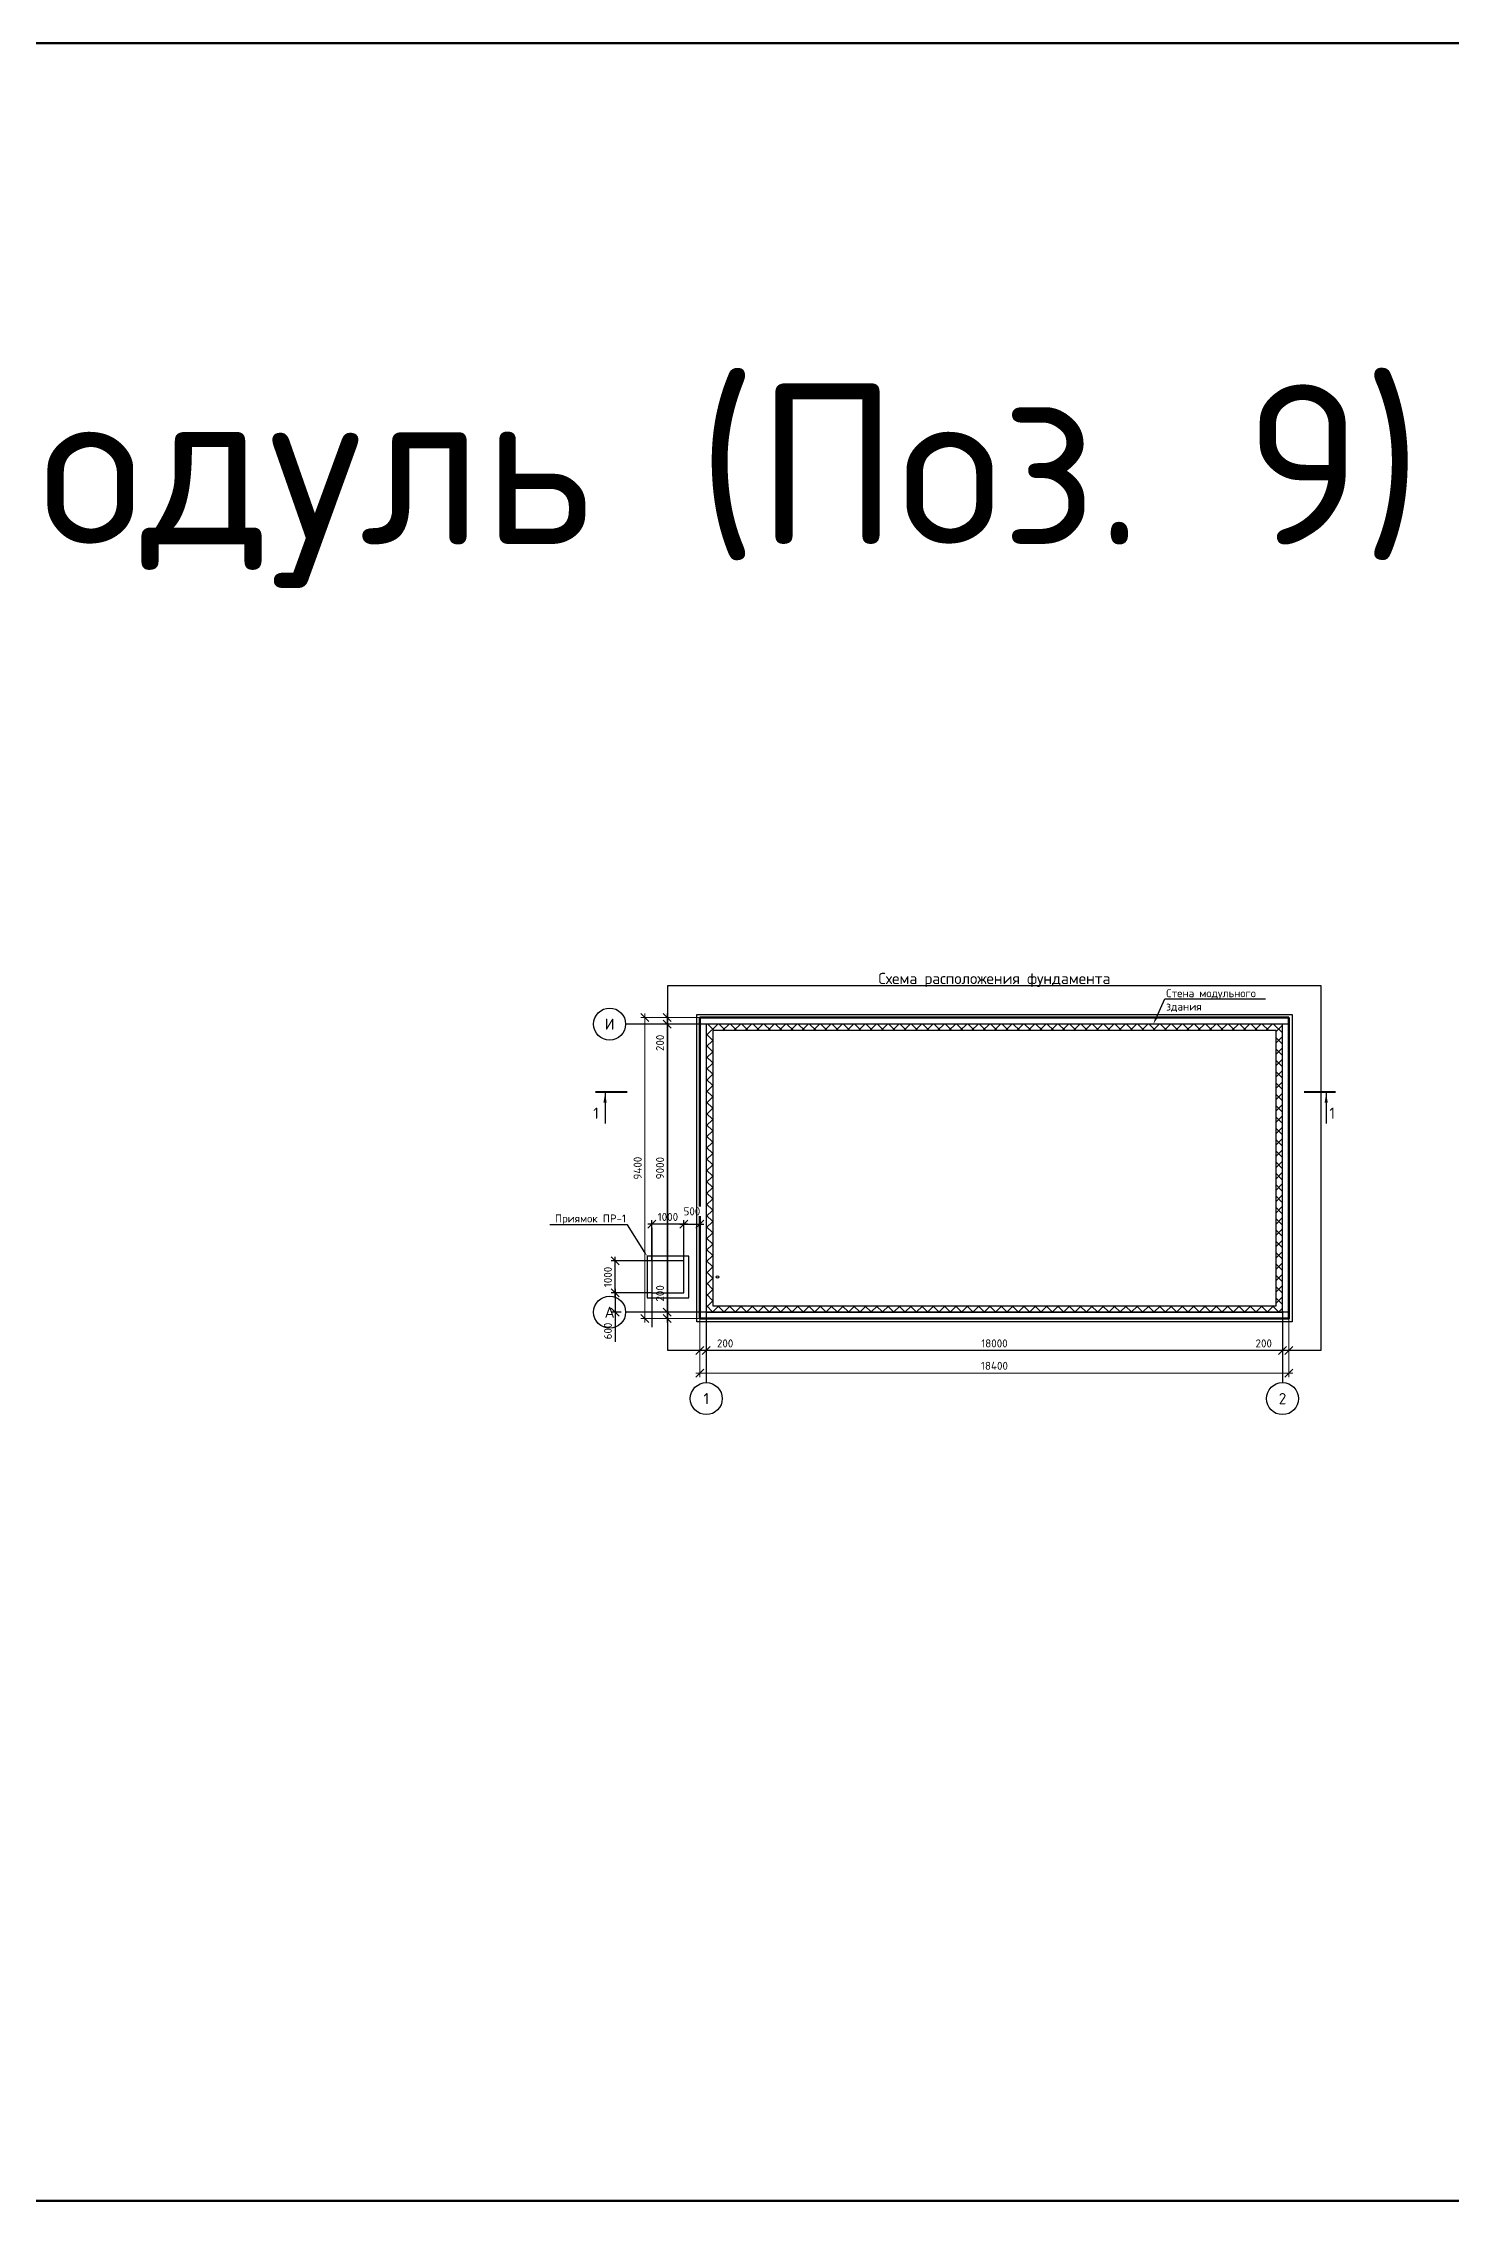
# Model space of a CAD drawing. Header units: millimetres. Extents: x 4377177 to 5189855, y -1123065 to -1017046.
# Drawn here: x 5095901 to 5139906, y -1123065 to -1055666 of the extents above; entities that cross this region are included whole.
import ezdxf
from ezdxf import colors
from ezdxf.entities.mleader import LeaderData, LeaderLine
from ezdxf.enums import TextEntityAlignment as Align
from ezdxf.math import Vec2, Vec3

# ---------------------------------------------------------------- set-up
doc = ezdxf.new("R2010")
doc.units = ezdxf.units.MM
doc.linetypes.add('ГОСТ 2.303 5', pattern=[24, 20, -1.5, 1, -1.5])
doc.layers.get('Defpoints').update_dxf_attribs({"color": 3})
for name, color, linetype, lineweight in [('выноска', 7, 'Continuous', 18), ('СПДС_РАЗМЕРЫ', 7, 'Continuous', 18), ('СПДС_СЕЧЕНИЯ', 7, 'Continuous', 25), ('текст', 7, 'Continuous', 20), ('Фундамент', 7, 'Continuous', 53)]:
    doc.layers.add(name, color=color, linetype=linetype, lineweight=lineweight)
doc.layers.add('СПДС_Оси', color=7, linetype='ГОСТ 2.303 5')
doc.styles.add('ISOCPEUR', font='isocpeur.ttf')
doc.styles.add('ВНИПИТЕКСТ', font='isocpeui.ttf')
doc.styles.add('ГОСТ 2.304', font='isocpeur.ttf')
doc.dimstyles.new('СПДС$0', dxfattribs={"dimscale": 100, "dimtxt": 2.5, "dimasz": 2.5, "dimexe": 1.25, "dimexo": 0.004, "dimgap": 1, "dimtad": 1, "dimdec": 0, "dimtxsty": 'ВНИПИТЕКСТ', "dimblk": 'OBLIQUE', "dimcen": 0, "dimdle": 1.25, "dimclrd": 256, "dimclre": 256, "dimclrt": 256, "dimadec": 0, "dimazin": 2, "dimtfac": 1, "dimtdec": 0, "dimtmove": 1, "dimatfit": 3, "dimldrblk": 'NONE', "dimfxl": 1, "dimlwd": -1, "dimlwe": -1, "dimarcsym": 0})

# ---------------------------------------------------------------- blocks, each defined once
blk = doc.blocks.new('_Oblique')
at = {"color": 0, "linetype": 'ByBlock', "lineweight": -2}
blk.add_line((-0.5, -0.5), (0.5, 0.5), dxfattribs=at)
blk = doc.blocks.new('*D24')
at = {"layer": 'Defpoints', "color": 0, "linetype": 'Continuous', "ltscale": 0.166667, "transparency": 16777216}
for p in [(5116417, -1095506), (5134817, -1095506), (5116417, -1097206)]:
    blk.add_point(p, dxfattribs=at)
at = {"layer": 'СПДС_РАЗМЕРЫ', "linetype": 'Continuous', "ltscale": 0.166667, "transparency": 16777216}
for p, q in [((5116417, -1095507), (5116417, -1097331)), ((5134817, -1095507), (5134817, -1097331)), ((5134942, -1097206), (5116292, -1097206))]:
    blk.add_line(p, q, dxfattribs=at)
at = {"layer": 'СПДС_РАЗМЕРЫ', "linetype": 'Continuous', "ltscale": 0.166667, "transparency": 16777216, "xscale": 250, "yscale": 250, "zscale": 250, "rotation": 180}
blk.add_blockref('_Oblique', (5116417, -1097206), dxfattribs=at)
at = {"layer": 'СПДС_РАЗМЕРЫ', "linetype": 'Continuous', "ltscale": 0.166667, "transparency": 16777216, "xscale": 250, "yscale": 250, "zscale": 250}
blk.add_blockref('_Oblique', (5134817, -1097206), dxfattribs=at)
at = {"layer": 'СПДС_РАЗМЕРЫ', "linetype": 'Continuous', "ltscale": 0.166667, "transparency": 16777216, "insert": (5125617, -1096981), "char_height": 250, "attachment_point": 5, "style": 'ISOCPEUR'}
blk.add_mtext('18400', dxfattribs=at)
blk = doc.blocks.new('_NONE')
blk = doc.blocks.new('*D48')
at = {"layer": 'Defpoints', "color": 0, "linetype": 'Continuous', "ltscale": 0.166667, "transparency": 16777216}
for p in [(5116617, -1096277), (5116617, -1096506), (5134617, -1096328)]:
    blk.add_point(p, dxfattribs=at)
at = {"layer": 'СПДС_РАЗМЕРЫ', "linetype": 'Continuous', "ltscale": 0.166667, "transparency": 16777216}
for p, q in [((5134742, -1096506), (5116492, -1096506)), ((5116617, -1096278), (5116617, -1096631)), ((5134617, -1096328), (5134617, -1096631))]:
    blk.add_line(p, q, dxfattribs=at)
at = {"layer": 'СПДС_РАЗМЕРЫ', "linetype": 'Continuous', "ltscale": 0.166667, "transparency": 16777216, "xscale": 250, "yscale": 250, "zscale": 250, "rotation": 180}
blk.add_blockref('_Oblique', (5116617, -1096506), dxfattribs=at)
at = {"layer": 'СПДС_РАЗМЕРЫ', "linetype": 'Continuous', "ltscale": 0.166667, "transparency": 16777216, "xscale": 250, "yscale": 250, "zscale": 250}
blk.add_blockref('_Oblique', (5134617, -1096506), dxfattribs=at)
at = {"layer": 'СПДС_РАЗМЕРЫ', "linetype": 'Continuous', "ltscale": 0.166667, "transparency": 16777216, "insert": (5125617, -1096281), "char_height": 250, "attachment_point": 5, "style": 'ISOCPEUR'}
blk.add_mtext('18000', dxfattribs=at)
blk = doc.blocks.new('*D49')
at = {"layer": 'Defpoints', "color": 0, "linetype": 'Continuous', "ltscale": 0.166667, "transparency": 16777216}
for p in [(5134817, -1095506), (5134617, -1096328), (5134617, -1096506)]:
    blk.add_point(p, dxfattribs=at)
at = {"layer": 'СПДС_РАЗМЕРЫ', "linetype": 'Continuous', "ltscale": 0.166667, "transparency": 16777216}
for p, q in [((5134817, -1095507), (5134817, -1096631)), ((5134617, -1096506), (5133692, -1096506)), ((5134617, -1096328), (5134617, -1096631)), ((5134942, -1096506), (5134617, -1096506))]:
    blk.add_line(p, q, dxfattribs=at)
at = {"layer": 'СПДС_РАЗМЕРЫ', "linetype": 'Continuous', "ltscale": 0.166667, "transparency": 16777216, "xscale": 250, "yscale": 250, "zscale": 250, "rotation": 180}
blk.add_blockref('_Oblique', (5134617, -1096506), dxfattribs=at)
at = {"layer": 'СПДС_РАЗМЕРЫ', "linetype": 'Continuous', "ltscale": 0.166667, "transparency": 16777216, "xscale": 250, "yscale": 250, "zscale": 250}
blk.add_blockref('_Oblique', (5134817, -1096506), dxfattribs=at)
at = {"layer": 'СПДС_РАЗМЕРЫ', "linetype": 'Continuous', "ltscale": 0.166667, "transparency": 16777216, "insert": (5134029, -1096281), "char_height": 250, "attachment_point": 5, "style": 'ISOCPEUR'}
blk.add_mtext('200', dxfattribs=at)
blk = doc.blocks.new('*D50')
at = {"layer": 'Defpoints', "color": 0, "linetype": 'Continuous', "ltscale": 0.166667, "transparency": 16777216}
for p in [(5116417, -1095506), (5116617, -1096277), (5116617, -1096506)]:
    blk.add_point(p, dxfattribs=at)
at = {"layer": 'СПДС_РАЗМЕРЫ', "linetype": 'Continuous', "ltscale": 0.166667, "transparency": 16777216}
for p, q in [((5116417, -1095507), (5116417, -1096631)), ((5116292, -1096506), (5116617, -1096506)), ((5116617, -1096278), (5116617, -1096631)), ((5116617, -1096506), (5117542, -1096506))]:
    blk.add_line(p, q, dxfattribs=at)
at = {"layer": 'СПДС_РАЗМЕРЫ', "linetype": 'Continuous', "ltscale": 0.166667, "transparency": 16777216, "xscale": 250, "yscale": 250, "zscale": 250, "rotation": 180}
blk.add_blockref('_Oblique', (5116417, -1096506), dxfattribs=at)
at = {"layer": 'СПДС_РАЗМЕРЫ', "linetype": 'Continuous', "ltscale": 0.166667, "transparency": 16777216, "xscale": 250, "yscale": 250, "zscale": 250}
blk.add_blockref('_Oblique', (5116617, -1096506), dxfattribs=at)
at = {"layer": 'СПДС_РАЗМЕРЫ', "linetype": 'Continuous', "ltscale": 0.166667, "transparency": 16777216, "insert": (5117204, -1096281), "char_height": 250, "attachment_point": 5, "style": 'ISOCPEUR'}
blk.add_mtext('200', dxfattribs=at)
blk = doc.blocks.new('*D88')
at = {"layer": 'Defpoints', "linetype": 'Continuous', "ltscale": 0.166667, "transparency": 16777216}
for p, q in [((5115917, -1093706), (5115917, -1092431)), ((5116417, -1093706), (5116417, -1092431)), ((5115792, -1092556), (5116542, -1092556))]:
    blk.add_line(p, q, dxfattribs=at)
at = {"layer": 'Defpoints', "color": 0, "linetype": 'Continuous', "ltscale": 0.166667, "transparency": 16777216}
for p in [(5115917, -1093706), (5116417, -1093706)]:
    blk.add_point(p, dxfattribs=at)
at = {"layer": 'Defpoints', "linetype": 'Continuous', "ltscale": 0.166667, "transparency": 16777216, "insert": (5116167, -1092156), "char_height": 250, "attachment_point": 5, "style": 'ISOCPEUR', "bg_fill": 3, "box_fill_scale": 1.1, "bg_fill_color": 9, "bg_fill_true_color": 13158600, "bg_fill_transparency": 0}
blk.add_mtext('500', dxfattribs=at)
at = {"layer": 'Defpoints', "color": 0, "linetype": 'Continuous', "ltscale": 0.166667, "transparency": 16777216}
blk.add_point((5116417, -1092556), dxfattribs=at)
at = {"layer": 'Defpoints', "linetype": 'Continuous', "ltscale": 0.166667, "transparency": 16777216, "xscale": 250, "yscale": 250, "zscale": 250, "rotation": 180}
blk.add_blockref('_Oblique', (5115917, -1092556), dxfattribs=at)
at = {"layer": 'Defpoints', "linetype": 'Continuous', "ltscale": 0.166667, "transparency": 16777216, "xscale": 250, "yscale": 250, "zscale": 250}
blk.add_blockref('_Oblique', (5116417, -1092556), dxfattribs=at)
blk = doc.blocks.new('*D89')
at = {"layer": 'Defpoints', "linetype": 'Continuous', "ltscale": 0.166667, "transparency": 16777216}
for p, q in [((5114917, -1093706), (5114917, -1092431)), ((5115917, -1093706), (5115917, -1092431)), ((5116042, -1092556), (5114792, -1092556))]:
    blk.add_line(p, q, dxfattribs=at)
at = {"layer": 'Defpoints', "color": 0, "linetype": 'Continuous', "ltscale": 0.166667, "transparency": 16777216}
for p in [(5114917, -1092556), (5114917, -1093706), (5115917, -1093706)]:
    blk.add_point(p, dxfattribs=at)
at = {"layer": 'Defpoints', "linetype": 'Continuous', "ltscale": 0.166667, "transparency": 16777216, "xscale": 250, "yscale": 250, "zscale": 250, "rotation": 180}
blk.add_blockref('_Oblique', (5114917, -1092556), dxfattribs=at)
at = {"layer": 'Defpoints', "linetype": 'Continuous', "ltscale": 0.166667, "transparency": 16777216, "xscale": 250, "yscale": 250, "zscale": 250}
blk.add_blockref('_Oblique', (5115917, -1092556), dxfattribs=at)
at = {"layer": 'Defpoints', "linetype": 'Continuous', "ltscale": 0.166667, "transparency": 16777216, "insert": (5115417, -1092331), "char_height": 250, "attachment_point": 5, "style": 'ISOCPEUR'}
blk.add_mtext('1000', dxfattribs=at)
blk = doc.blocks.new('*D90')
at = {"layer": 'Defpoints', "linetype": 'Continuous', "ltscale": 0.166667, "transparency": 16777216}
for p, q in [((5114916, -1094706), (5113642, -1094706)), ((5113767, -1094581), (5113767, -1095306)), ((5113958, -1095306), (5113642, -1095306)), ((5113767, -1095306), (5113767, -1096231))]:
    blk.add_line(p, q, dxfattribs=at)
at = {"layer": 'Defpoints', "color": 0, "linetype": 'Continuous', "ltscale": 0.166667, "transparency": 16777216}
for p in [(5114917, -1094706), (5113767, -1095306), (5113959, -1095306)]:
    blk.add_point(p, dxfattribs=at)
at = {"layer": 'Defpoints', "linetype": 'Continuous', "ltscale": 0.166667, "transparency": 16777216, "xscale": 250, "yscale": 250, "zscale": 250}
for p, rotation in [((5113767, -1094706), 90), ((5113767, -1095306), 270)]:
    blk.add_blockref('_Oblique', p, dxfattribs=dict(at, rotation=rotation))
at = {"layer": 'Defpoints', "linetype": 'Continuous', "ltscale": 0.166667, "transparency": 16777216, "insert": (5113542, -1095894), "char_height": 250, "attachment_point": 5, "rotation": 90, "style": 'ISOCPEUR'}
blk.add_mtext('600', dxfattribs=at)
blk = doc.blocks.new('*D91')
at = {"layer": 'Defpoints', "linetype": 'Continuous', "ltscale": 0.166667, "transparency": 16777216}
for p, q in [((5114916, -1093706), (5113642, -1093706)), ((5113767, -1094831), (5113767, -1093581)), ((5114916, -1094706), (5113642, -1094706))]:
    blk.add_line(p, q, dxfattribs=at)
at = {"layer": 'Defpoints', "color": 0, "linetype": 'Continuous', "ltscale": 0.166667, "transparency": 16777216}
for p in [(5113767, -1093706), (5114917, -1093706), (5114917, -1094706)]:
    blk.add_point(p, dxfattribs=at)
at = {"layer": 'Defpoints', "linetype": 'Continuous', "ltscale": 0.166667, "transparency": 16777216, "xscale": 250, "yscale": 250, "zscale": 250}
for p, rotation in [((5113767, -1093706), 90), ((5113767, -1094706), 270)]:
    blk.add_blockref('_Oblique', p, dxfattribs=dict(at, rotation=rotation))
at = {"layer": 'Defpoints', "linetype": 'Continuous', "ltscale": 0.166667, "transparency": 16777216, "insert": (5113542, -1094206), "char_height": 250, "attachment_point": 5, "rotation": 90, "style": 'ISOCPEUR'}
blk.add_mtext('1000', dxfattribs=at)
blk = doc.blocks.new('*D103')
at = {"layer": 'Defpoints', "color": 0, "linetype": 'Continuous', "ltscale": 0.166667, "transparency": 16777216}
for p in [(5115397, -1086306), (5115569, -1086306), (5116397, -1086106)]:
    blk.add_point(p, dxfattribs=at)
at = {"layer": 'СПДС_РАЗМЕРЫ', "linetype": 'Continuous', "ltscale": 0.166667, "transparency": 16777216}
for p, q in [((5116396, -1086106), (5115272, -1086106)), ((5115568, -1086306), (5115272, -1086306)), ((5115397, -1085981), (5115397, -1086306)), ((5115397, -1086306), (5115397, -1087231))]:
    blk.add_line(p, q, dxfattribs=at)
at = {"layer": 'СПДС_РАЗМЕРЫ', "linetype": 'Continuous', "ltscale": 0.166667, "transparency": 16777216, "xscale": 250, "yscale": 250, "zscale": 250}
for p, rotation in [((5115397, -1086106), 90), ((5115397, -1086306), 270)]:
    blk.add_blockref('_Oblique', p, dxfattribs=dict(at, rotation=rotation))
at = {"layer": 'СПДС_РАЗМЕРЫ', "linetype": 'Continuous', "ltscale": 0.166667, "transparency": 16777216, "insert": (5115172, -1086894), "char_height": 250, "attachment_point": 5, "rotation": 90, "style": 'ISOCPEUR'}
blk.add_mtext('200', dxfattribs=at)
blk = doc.blocks.new('*D104')
at = {"layer": 'Defpoints', "color": 0, "linetype": 'Continuous', "ltscale": 0.166667, "transparency": 16777216}
for p in [(5116397, -1086106), (5114697, -1095506), (5116397, -1095506)]:
    blk.add_point(p, dxfattribs=at)
at = {"layer": 'СПДС_РАЗМЕРЫ', "linetype": 'Continuous', "ltscale": 0.166667, "transparency": 16777216}
for p, q in [((5116396, -1086106), (5114572, -1086106)), ((5114697, -1085981), (5114697, -1095631)), ((5116396, -1095506), (5114572, -1095506))]:
    blk.add_line(p, q, dxfattribs=at)
at = {"layer": 'СПДС_РАЗМЕРЫ', "linetype": 'Continuous', "ltscale": 0.166667, "transparency": 16777216, "xscale": 250, "yscale": 250, "zscale": 250}
for p, rotation in [((5114697, -1086106), 90), ((5114697, -1095506), 270)]:
    blk.add_blockref('_Oblique', p, dxfattribs=dict(at, rotation=rotation))
at = {"layer": 'СПДС_РАЗМЕРЫ', "linetype": 'Continuous', "ltscale": 0.166667, "transparency": 16777216, "insert": (5114472, -1090806), "char_height": 250, "attachment_point": 5, "rotation": 90, "style": 'ISOCPEUR'}
blk.add_mtext('9400', dxfattribs=at)
blk = doc.blocks.new('*D105')
at = {"layer": 'Defpoints', "color": 0, "linetype": 'Continuous', "ltscale": 0.166667, "transparency": 16777216}
for p in [(5115397, -1086306), (5115569, -1086306), (5115595, -1095306)]:
    blk.add_point(p, dxfattribs=at)
at = {"layer": 'СПДС_РАЗМЕРЫ', "linetype": 'Continuous', "ltscale": 0.166667, "transparency": 16777216}
for p, q in [((5115568, -1086306), (5115272, -1086306)), ((5115397, -1095431), (5115397, -1086181)), ((5115595, -1095306), (5115272, -1095306))]:
    blk.add_line(p, q, dxfattribs=at)
at = {"layer": 'СПДС_РАЗМЕРЫ', "linetype": 'Continuous', "ltscale": 0.166667, "transparency": 16777216, "xscale": 250, "yscale": 250, "zscale": 250}
for p, rotation in [((5115397, -1086306), 90), ((5115397, -1095306), 270)]:
    blk.add_blockref('_Oblique', p, dxfattribs=dict(at, rotation=rotation))
at = {"layer": 'СПДС_РАЗМЕРЫ', "linetype": 'Continuous', "ltscale": 0.166667, "transparency": 16777216, "insert": (5115172, -1090806), "char_height": 250, "attachment_point": 5, "rotation": 90, "style": 'ISOCPEUR'}
blk.add_mtext('9000', dxfattribs=at)
blk = doc.blocks.new('*D106')
at = {"layer": 'Defpoints', "color": 0, "linetype": 'Continuous', "ltscale": 0.166667, "transparency": 16777216}
for p in [(5115397, -1095306), (5115595, -1095306), (5116397, -1095506)]:
    blk.add_point(p, dxfattribs=at)
at = {"layer": 'СПДС_РАЗМЕРЫ', "linetype": 'Continuous', "ltscale": 0.166667, "transparency": 16777216}
for p, q in [((5115397, -1095306), (5115397, -1094381)), ((5115595, -1095306), (5115272, -1095306)), ((5116396, -1095506), (5115272, -1095506)), ((5115397, -1095631), (5115397, -1095306))]:
    blk.add_line(p, q, dxfattribs=at)
at = {"layer": 'СПДС_РАЗМЕРЫ', "linetype": 'Continuous', "ltscale": 0.166667, "transparency": 16777216, "xscale": 250, "yscale": 250, "zscale": 250}
for p, rotation in [((5115397, -1095306), 90), ((5115397, -1095506), 270)]:
    blk.add_blockref('_Oblique', p, dxfattribs=dict(at, rotation=rotation))
at = {"layer": 'СПДС_РАЗМЕРЫ', "linetype": 'Continuous', "ltscale": 0.166667, "transparency": 16777216, "insert": (5115172, -1094719), "char_height": 250, "attachment_point": 5, "rotation": 90, "style": 'ISOCPEUR'}
blk.add_mtext('200', dxfattribs=at)

msp = doc.modelspace()

# ---------------------------------------------------------------- hatches: boundary and pattern name
at = {"linetype": 'Continuous', "ltscale": 0.166667}
h = msp.add_hatch(dxfattribs=at)
h.set_pattern_fill('НЕМЕТАЛЛИЧЕСКИЕ МАТЕРИАЛЫ', color=256, scale=100, angle=270, pattern_type=2)
h.set_pattern_definition([(315, (5564061.78, 2903388.1), (176.776695, 176.776695), []), (45, (5564061.78, 2903388.1), (-176.776695, 176.776695), [])])
h.paths.add_polyline_path([(5134614.5, -1086306.2), (5116616.5, -1086306.2), (5116617.5, -1095306.2), (5134615.5, -1095306.2)])
h.paths.add_polyline_path([(5134415.5, -1095106.2), (5116817.5, -1095106.2), (5116816.5, -1086506.2), (5134414.5, -1086506.2)], flags=16)

# ---------------------------------------------------------------- linework, layer by layer
at = {"linetype": 'Continuous', "lineweight": 100, "ltscale": 0.083333}
msp.add_lwpolyline([(5051896.6, -1055665.5), (5189854.9, -1055665.5), (5189854.9, -1123065), (5051896.6, -1123065)], close=True, dxfattribs=at)
at = {"linetype": 'Continuous', "ltscale": 0.166667}
for points in [[(5134616.5, -1095306.2), (5134616.5, -1086306.2), (5116616.5, -1086306.2), (5116616.5, -1095306.2)], [(5134416.5, -1095106.2), (5134416.5, -1086506.2), (5116816.5, -1086506.2), (5116816.5, -1095106.2)]]:
    msp.add_lwpolyline(points, close=True, dxfattribs=at)
at = {"layer": 'Defpoints'}
msp.add_lwpolyline([(5114916.5, -1092675.5), (5114916.5, -1095773.5)], dxfattribs=at)
at = {"layer": 'Defpoints', "linetype": 'Continuous', "ltscale": 0.083333}
for points in [[(5116066.5, -1093556.2), (5114766.5, -1093556.2), (5114766.5, -1094856.2), (5116066.5, -1094856.2)], [(5115916.5, -1093706.2), (5114916.5, -1093706.2), (5114916.5, -1094706.2), (5115916.5, -1094706.2)]]:
    msp.add_lwpolyline(points, close=True, dxfattribs=at)
at = {"layer": 'Defpoints', "ltscale": 50}
msp.add_circle((5116966.5, -1094206.2), 40, dxfattribs=at)
at = {"layer": 'СПДС_Оси', "linetype": 'ГОСТ 2.303 5', "lineweight": 25, "ltscale": 0.166667}
for points in [[(5134836.5, -1086306.2), (5114096.5, -1086306.2)], [(5134836.5, -1095306.2), (5134836.5, -1095306.2), (5114096.5, -1095306.2)], [(5116616.5, -1095276.2), (5116616.5, -1095276.2), (5116616.5, -1096021.1), (5116616.5, -1097506.2)], [(5134616.5, -1095276.2), (5134616.5, -1096021.1), (5134616.5, -1097506.2)]]:
    msp.add_lwpolyline(points, dxfattribs=at)
at = {"layer": 'СПДС_Оси', "linetype": 'Continuous', "lineweight": 25, "ltscale": 0.166667}
for centre in [(5113596.5, -1086306.2), (5113596.5, -1095306.2), (5116616.5, -1098006.2), (5134616.5, -1098006.2)]:
    msp.add_circle(centre, 500, dxfattribs=at)
at = {"layer": 'СПДС_СЕЧЕНИЯ', "linetype": 'Continuous', "lineweight": 25, "ltscale": 0.166667}
for p, q in [((5113453.9, -1088464.2), (5113453.9, -1089414.2)), ((5135980.1, -1088464.2), (5135980.1, -1089414.2))]:
    msp.add_line(p, q, dxfattribs=at)
at = {"layer": 'СПДС_СЕЧЕНИЯ', "linetype": 'Continuous', "lineweight": 25, "ltscale": 0.166667, "const_width": 70}
for points in [[(5113153.9, -1088429.2), (5114153.9, -1088429.2)], [(5136280.1, -1088429.2), (5135282.1, -1088429.2)]]:
    msp.add_lwpolyline(points, dxfattribs=at)
at = {"layer": 'СПДС_СЕЧЕНИЯ', "linetype": 'Continuous', "lineweight": 25, "ltscale": 0.166667}
for points in [[(5113453.9, -1088464.2), (5113504.2, -1088764.7), (5113403.6, -1088764.7)], [(5135980.1, -1088464.2), (5136030.4, -1088764.7), (5135929.8, -1088764.7)]]:
    msp.add_solid(points, dxfattribs=at)
at = {"layer": 'Фундамент', "linetype": 'Continuous', "ltscale": 0.083333}
msp.add_lwpolyline([(5134816.5, -1086106.2), (5134816.5, -1095506.2), (5116416.5, -1095506.2), (5116416.5, -1086106.2)], close=True, dxfattribs=at)

# ---------------------------------------------------------------- texts
at = {"layer": 'текст', "ltscale": 25, "style": 'ГОСТ 2.304'}
msp.add_text('Бытовой модуль (Поз. 9)', height=5000, dxfattribs=at).set_placement((5061445.5, -1071325))
msp.add_text('Схема расположения фундамента', height=350, dxfattribs=at).set_placement((5125616.5, -1084881), align=Align.MIDDLE_CENTER)
at = {"layer": 'текст', "ltscale": 0.166667, "style": 'ГОСТ 2.304'}
for s, p in [('И', (5113596.5, -1086306.2)), ('А', (5113596.5, -1095306.2)), ('1', (5116616.5, -1098006.2)), ('2', (5134616.5, -1098006.2))]:
    msp.add_text(s, height=350, dxfattribs=at).set_placement(p, align=Align.MIDDLE_CENTER)
for p in [(5113082.3, -1089264.2), (5136080.1, -1089264.2)]:
    msp.add_text('1', height=350, dxfattribs=at).set_placement(p)

# ---------------------------------------------------------------- dimensions: what is measured, and where the dimension line sits
at = {"layer": 'Defpoints', "linetype": 'Continuous', "ltscale": 0.166667}
for base, p2, picture, middle in [((5113766.5, -1093706.2), (5114916.5, -1093706.2), '*D91', (5113541.5, -1094206.2)), ((5113766.5, -1095306.2), (5113958.8, -1095306.2), '*D90', (5113541.5, -1095893.7))]:
    dim = msp.add_linear_dim(base=base, p1=(5114916.5, -1094706.2), p2=p2, angle=90, dimstyle='СПДС$0', override={"dimtxsty": 'ISOCPEUR', "dimtmove": 0}, dxfattribs=at)
    dim.commit()
    dim.dimension.update_dxf_attribs({"geometry": picture, "text_midpoint": middle})
at = {"layer": 'СПДС_РАЗМЕРЫ', "linetype": 'Continuous', "ltscale": 0.166667}
for base, p1, p2, angle, picture, middle in [((5115396.5, -1086306.2), (5116396.5, -1086106.2), (5115568.9, -1086306.2), 270, '*D103', (5115171.5, -1086893.7)), ((5115396.5, -1095306.2), (5116396.5, -1095506.2), (5115595.4, -1095306.2), 90, '*D106', (5115171.5, -1094718.7)), ((5116616.5, -1096506.2), (5116416.5, -1095506.2), (5116616.5, -1096277.3), 180, '*D50', (5117204, -1096281.2))]:
    dim = msp.add_linear_dim(base=base, p1=p1, p2=p2, angle=angle, dimstyle='СПДС$0', override={"dimtxsty": 'ISOCPEUR', "dimtmove": 0}, dxfattribs=at)
    dim.commit()
    dim.dimension.update_dxf_attribs({"geometry": picture, "text_midpoint": middle})
for base, p1, p2, override, picture, middle in [((5116416.5, -1097206.2), (5134816.5, -1095506.2), (5116416.5, -1095506.2), {"dimtxsty": 'ISOCPEUR'}, '*D24', (5125616.5, -1096981.2)), ((5134616.5, -1096506.2), (5134816.5, -1095506.2), (5134616.5, -1096327.6), {"dimtxsty": 'ISOCPEUR', "dimtmove": 0}, '*D49', (5134029, -1096281.2)), ((5116616.5, -1096506.2), (5134616.5, -1096327.6), (5116616.5, -1096277.3), {"dimtxsty": 'ISOCPEUR'}, '*D48', (5125616.5, -1096281.2))]:
    dim = msp.add_linear_dim(base=base, p1=p1, p2=p2, dimstyle='СПДС$0', override=override, dxfattribs=at)
    dim.commit()
    dim.dimension.update_dxf_attribs({"geometry": picture, "text_midpoint": middle})

# ---------------------------------------------------------------- leaders
at = {"layer": 'Defpoints', "ltscale": 50}
ml = msp.add_multileader_mtext('Standard', dxfattribs=at)
ml.set_content('Приямок ПР-1', color=256, style='ISOCPEUR')
ml.set_leader_properties()
ml.build(insert=Vec2(0, 0))
ml.multileader.update_dxf_attribs({"text_left_attachment_type": 6, "text_right_attachment_type": 6, "dogleg_length": 0.36, "arrow_head_size": 200, "scale": 100})
ctx = ml.context
ctx.base_point, ctx.scale, ctx.char_height, ctx.arrow_head_size, ctx.landing_gap_size, ctx.plane_origin = Vec3(5112023.3, -1092578.9), 100, 250, 200, 9, Vec3(5114766.5, -1093556.2)
ctx.left_attachment, ctx.right_attachment, ctx.text_align_type = 6, 6, 2
notes = []
notes.append((ctx, [(0, (1, 1, 0), (5114152.3, -1092578.9), (-1, 0), 36, [(0, [(5114766.5, -1093556.2)], 0, [])])]))
ctx.mtext.insert, ctx.mtext.alignment, ctx.mtext.flow_direction = Vec3(5114107.3, -1092253.9), 3, 5
at = {"layer": 'выноска', "ltscale": 50}
ml = msp.add_multileader_mtext('Standard', dxfattribs=at)
ml.set_content('Стена модульного\\Pздания', color=256, style='ISOCPEUR')
ml.set_leader_properties()
ml.build(insert=Vec2(0, 0))
ml.multileader.update_dxf_attribs({"text_left_attachment_type": 6, "text_right_attachment_type": 6, "dogleg_length": 0.36, "arrow_head_size": 200, "scale": 100})
ctx = ml.context
ctx.base_point, ctx.scale, ctx.char_height, ctx.arrow_head_size, ctx.landing_gap_size, ctx.plane_origin = Vec3(5130974.4, -1085518.5), 100, 250, 200, 9, Vec3(5130603.2, -1083306.2)
ctx.left_attachment, ctx.right_attachment = 6, 6
notes.append((ctx, [(0, (1, 1, 0), (5130938.4, -1085518.5), (1, 0), 36, [(0, [(5130582.7, -1086306.2)], 0, [])])]))
ctx.mtext.insert, ctx.mtext.flow_direction = Vec3(5130983.4, -1085218.5), 5
for ctx, leaders in notes:
    for number, flags, end, landing, length, lines in leaders:
        leader = LeaderData()
        leader.index, (leader.has_last_leader_line, leader.has_dogleg_vector, leader.attachment_direction) = number, flags
        leader.last_leader_point, leader.dogleg_vector, leader.dogleg_length = Vec3(end), Vec3(landing), length
        for number, points, colour, breaks in lines:
            line = LeaderLine()
            line.index, line.vertices, line.color, line.breaks = number, Vec3.list(points), colors.encode_raw_color(colour), breaks
            leader.lines.append(line)
        ctx.leaders.append(leader)

# ---------------------------------------------------------------- next in the draw order: dimensions: what is measured, and where the dimension line sits
at = {"layer": 'Defpoints', "linetype": 'Continuous', "ltscale": 0.166667}
dim = msp.add_linear_dim(base=(5116416.5, -1092556.2), p1=(5115916.5, -1093706.2), p2=(5116416.5, -1093706.2), dimstyle='СПДС$0', override={"dimtxsty": 'ISOCPEUR', "dimtmove": 2, "dimtfill": 1}, dxfattribs=at)
dim.commit()
dim.dimension.update_dxf_attribs({"geometry": '*D88', "text_midpoint": (5116166.5, -1092156.2)})

# ---------------------------------------------------------------- next in the draw order: linework, layer by layer
at = {"layer": 'Defpoints', "ltscale": 50}
for points in [[(5115416.5, -1085106.2), (5135816.5, -1085106.2), (5135816.5, -1096506.2), (5115416.5, -1096506.2)], [(5116316.5, -1086006.2), (5134916.5, -1086006.2), (5134916.5, -1095606.2), (5116316.5, -1095606.2)]]:
    msp.add_lwpolyline(points, close=True, dxfattribs=at)

# ---------------------------------------------------------------- next in the draw order: dimensions: what is measured, and where the dimension line sits
at = {"layer": 'Defpoints', "linetype": 'Continuous', "ltscale": 0.166667}
dim = msp.add_linear_dim(base=(5114916.5, -1092556.2), p1=(5115916.5, -1093706.2), p2=(5114916.5, -1093706.2), dimstyle='СПДС$0', override={"dimtxsty": 'ISOCPEUR', "dimtmove": 0}, dxfattribs=at)
dim.commit()
dim.dimension.update_dxf_attribs({"geometry": '*D89', "text_midpoint": (5115416.5, -1092331.2)})
at = {"layer": 'СПДС_РАЗМЕРЫ', "linetype": 'Continuous', "ltscale": 0.166667}
for base, p1, p2, picture, middle in [((5114696.5, -1095506.2), (5116396.5, -1086106.2), (5116396.5, -1095506.2), '*D104', (5114471.5, -1090806.2)), ((5115396.5, -1086306.2), (5115595.4, -1095306.2), (5115568.9, -1086306.2), '*D105', (5115171.5, -1090806.2))]:
    dim = msp.add_linear_dim(base=base, p1=p1, p2=p2, angle=270, dimstyle='СПДС$0', override={"dimtxsty": 'ISOCPEUR'}, dxfattribs=at)
    dim.commit()
    dim.dimension.update_dxf_attribs({"geometry": picture, "text_midpoint": middle})

doc.saveas('drawing.dxf')
